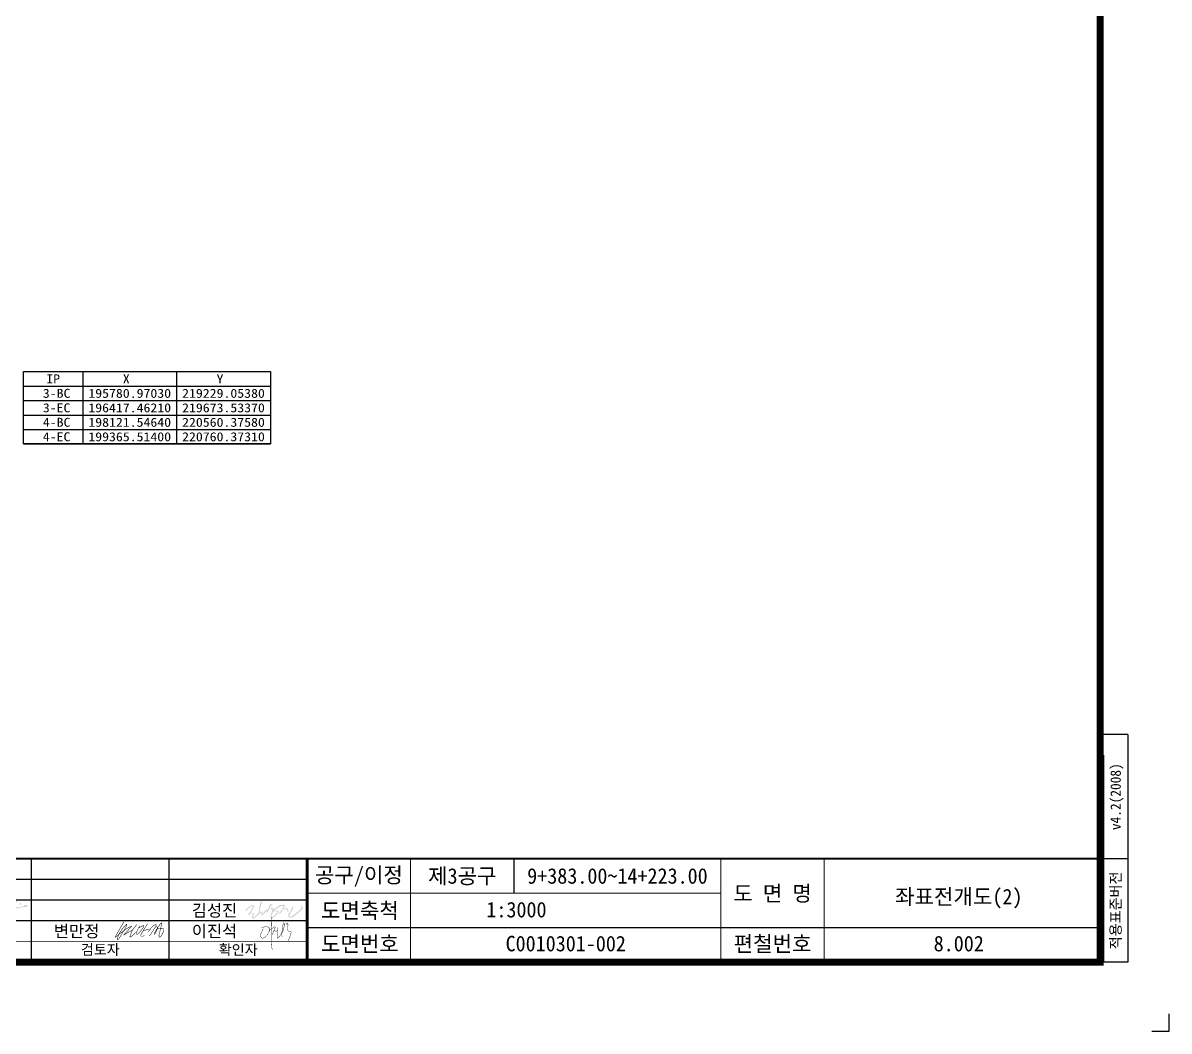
# Model space of a CAD drawing. Header units: feet. Extents: x 226743 to 230948, y 199106 to 202076.
# Drawn here: x 229286 to 230948, y 199106 to 200568 of the extents above; entities that cross this region are included whole.
import ezdxf
from ezdxf.enums import TextEntityAlignment as Align

# ---------------------------------------------------------------- set-up
doc = ezdxf.new("R2010")
doc.units = ezdxf.units.FT
doc.header["$LTSCALE"] = 10
doc.header["$MEASUREMENT"] = 0
for name, color, linetype in [('CA-TABL-LIN1', 4, 'CONTINUOUS'), ('CA-TABL-LIN2', 1, 'CONTINUOUS'), ('CA-TABL-TEX2', 3, 'CONTINUOUS'), ('CX-BORD', 3, 'CONTINUOUS'), ('CX-BORD-LIN1', 4, 'CONTINUOUS'), ('CX-BORD-LIN2', 3, 'CONTINUOUS'), ('CX-BORD-TEX2', 7, 'CONTINUOUS'), ('CX-BORD-TEX3', 6, 'CONTINUOUS'), ('CX-MISC', 2, 'CONTINUOUS')]:
    doc.layers.add(name, color=color, linetype=linetype)
doc.styles.add('RP2', font='DotumChe.ttf')
doc.styles.add('TB_TEXT', font='DotumChe.ttf')
doc.styles.add('TB_WBTXT', font='H2GTRE.TTF')
doc.styles.add('TB_WMTXT', font='DotumChe.ttf')

# ---------------------------------------------------------------- blocks, each defined once
blk = doc.blocks.new('CXBLKA1-KHCA')
at = {"layer": 'CX-BORD-TEX3'}
h = blk.add_hatch(color=256, dxfattribs=at)
h.paths.add_polyline_path([(482.7, 17.26), (482.68, 17.24), (482.66, 17.12), (482.62, 17.04), (482.65, 16.95), (482.61, 16.8), (482.65, 16.75), (482.64, 16.67), (482.76, 16.59), (482.85, 16.58), (482.9, 16.67), (482.85, 16.83), (482.93, 16.93), (482.97, 17.1), (483.04, 17.18), (482.92, 17.29)], flags=17)
h.paths.add_polyline_path([(478.82, 16.88), (478.8, 16.87), (478.77, 16.82), (478.84, 16.75), (479.07, 16.73), (479.4, 16.75), (479.45, 16.83), (479.38, 16.89)], flags=17)
h.paths.add_polyline_path([(480.27, 14.9), (480.2, 14.89), (479.54, 14.59), (479.04, 14.14), (478.85, 13.73), (479.11, 13.24), (479.43, 12.86), (479.56, 12.79), (479.71, 12.81), (480.07, 13.28), (480.07, 13.47), (480.4, 14.15), (480.57, 14.79), (480.53, 14.9)], flags=16)
h.paths.add_polyline_path([(480.12, 15.94), (480.1, 15.93), (480, 15.86), (479.88, 15.83), (479.77, 15.7), (479.64, 15.64), (479.45, 15.57), (479.44, 15.51), (479.54, 15.46), (479.74, 15.47), (479.8, 15.56), (479.93, 15.62), (480.02, 15.61), (480.04, 15.58), (480.08, 15.63), (480.11, 15.69), (480.09, 15.75), (480.09, 15.84), (480.18, 15.85), (480.17, 15.93)], flags=16)
h.paths.add_polyline_path([(478.56, 15.25), (478.53, 15.23), (478.45, 15.21), (478.43, 15.16), (478.49, 15.12), (478.59, 15.14), (478.59, 15.22)], flags=16)
h.paths.add_polyline_path([(478.55, 15.77), (478.54, 15.88), (477.8, 15.34), (477.67, 15.25), (478.13, 15.23), (478.24, 15.23), (478.4, 15.56)], flags=16)
h.paths.add_polyline_path([(476.92, 14.99), (476.71, 14.96), (476.23, 14.47), (476.06, 14.18), (475.88, 13.98), (475.64, 13.71), (475.86, 13.84), (476.18, 14.11), (476.61, 14.51), (476.9, 14.79), (477.1, 14.96)], flags=16)
h.paths.add_polyline_path([(469.74, 13.13), (469.77, 13.16), (469.84, 13.25), (470.07, 13.29), (470.19, 13.33), (470.24, 13.38), (470.47, 13.37), (470.53, 13.49), (470.79, 13.54), (470.9, 13.64), (471.1, 13.66), (471.26, 13.78), (471.43, 13.78), (471.51, 13.87), (471.98, 13.95), (472.32, 14.12), (472.87, 14.24), (473.35, 14.37), (473.97, 14.55), (474.69, 14.71), (475.44, 14.87), (476.15, 14.97), (476.32, 14.99), (476.65, 15.37), (476.93, 15.69), (477.23, 16.15), (477.41, 16.51), (477.75, 16.84), (477.92, 17.31), (478.08, 17.45), (478.41, 17.43), (478.48, 17.23), (478.54, 17.04), (478.62, 16.98), (478.68, 16.9), (478.58, 16.85), (478.4, 16.96), (478.32, 17.11), (478.25, 17.22), (478.15, 17.22), (478.15, 17.08), (478, 16.96), (477.92, 16.8), (477.78, 16.64), (477.69, 16.46), (477.56, 16.3), (477.45, 16.14), (477.34, 16.03), (477.25, 15.83), (477.13, 15.69), (476.72, 15.19), (476.59, 15.1), (477.05, 15.13), (477.31, 15.19), (477.68, 15.45), (478.03, 15.73), (478.33, 16.03), (478.58, 16.2), (478.7, 16.29), (478.89, 16.23), (478.91, 15.98), (478.76, 15.75), (478.62, 15.44), (478.52, 15.43), (478.57, 15.37), (478.84, 15.38), (479.33, 15.65), (479.53, 15.87), (479.82, 16.02), (479.99, 16.16), (480.22, 16.27), (480.44, 16.3), (480.56, 16.22), (480.48, 16.08), (480.44, 15.96), (480.45, 15.78), (480.59, 15.9), (480.8, 16.02), (480.92, 16.23), (480.99, 16.58), (481.13, 17.04), (481.22, 17.3), (481.32, 17.49), (481.42, 17.63), (481.51, 17.8), (481.76, 17.83), (481.81, 17.66), (481.74, 17.55), (481.68, 17.32), (481.64, 17.2), (481.53, 17.05), (481.44, 16.84), (481.36, 16.63), (481.27, 16.49), (481.26, 16.3), (481.2, 16.14), (481.13, 15.99), (481.06, 15.84), (481.04, 15.74), (481.41, 15.74), (481.51, 15.85), (481.76, 15.89), (482.04, 15.89), (482.31, 15.96), (482.77, 16.01), (482.95, 16.05), (483.23, 16.13), (483.52, 16.11), (483.68, 16.21), (483.91, 16.24), (484.27, 16.26), (484.32, 16.32), (483.8, 16.34), (483.87, 16.46), (484.13, 16.46), (484.72, 16.46), (484.88, 16.35), (485.07, 16.32), (484.97, 16.24), (484.86, 16.16), (484.58, 16.13), (484.43, 15.99), (483.7, 15.99), (483.34, 15.87), (482.72, 15.88), (482.48, 15.75), (481.99, 15.75), (481.7, 15.62), (481.24, 15.63), (481.05, 15.53), (480.92, 15.44), (480.87, 15.25), (480.85, 15.14), (481.18, 15.15), (481.23, 15.03), (480.91, 14.99), (480.74, 15.01), (480.69, 14.35), (480.48, 13.83), (480.31, 13.45), (480.24, 13.14), (480.07, 12.86), (479.73, 12.56), (479.32, 12.6), (478.94, 13.13), (478.63, 13.62), (478.68, 14.1), (479.35, 14.83), (480.01, 15.05), (480.66, 15.15), (480.74, 15.45), (480.63, 15.49), (480.42, 15.47), (480.29, 15.38), (479.45, 15.37), (478.95, 15.16), (478.7, 15), (478.46, 14.91), (478.14, 14.91), (478.09, 15.12), (477.71, 15.15), (477.34, 14.94), (476.68, 14.38), (476.38, 14.02), (476.04, 13.79), (475.64, 13.29), (475.29, 12.94), (475, 12.76), (474.94, 12.92), (475.33, 13.51), (475.94, 14.36), (476.23, 14.8), (475.77, 14.67), (475.39, 14.61), (475.07, 14.54), (474.04, 14.33), (472.84, 14), (471.64, 13.6), (470.86, 13.28), (470.17, 12.98), (469.83, 13.02)])
h.paths.add_polyline_path([(472.52, 15.56), (472.53, 15.6), (472.62, 15.67), (472.66, 15.8), (472.77, 15.8), (472.89, 15.84), (473.04, 15.86), (473.25, 15.86), (473.31, 15.98), (473.81, 15.98), (473.95, 15.93), (474, 15.86), (474.21, 15.88), (474.3, 15.78), (474.41, 15.78), (474.44, 15.7), (474.51, 15.65), (474.55, 15.7), (474.61, 15.74), (474.68, 15.72), (474.7, 15.66), (474.65, 15.58), (474.64, 15.45), (474.51, 15.36), (474.1, 15.07), (473.67, 14.81), (473.59, 14.73), (473.5, 14.75), (473.48, 14.87), (473.54, 14.92), (473.82, 15.08), (473.99, 15.2), (474.05, 15.31), (474.16, 15.3), (474.17, 15.41), (474.07, 15.44), (473.97, 15.37), (473.98, 15.3), (473.81, 15.29), (473.72, 15.2), (473.51, 15.15), (473.47, 15.09), (473.22, 15.05), (473.07, 14.94), (472.91, 14.95), (472.92, 15.12), (473.01, 15.26), (473.19, 15.31), (473.32, 15.31), (473.44, 15.39), (473.65, 15.51), (473.88, 15.55), (474.04, 15.54), (473.94, 15.65), (473.96, 15.74), (473.91, 15.77), (473.61, 15.8), (473.4, 15.79), (473.31, 15.7), (473.23, 15.61), (472.92, 15.61), (472.76, 15.51), (472.59, 15.51)], flags=17)
h = blk.add_hatch(color=256, dxfattribs=at)
h.paths.add_polyline_path([(556.14, 14.72), (556.08, 14.68), (555.96, 14.31), (555.84, 14.18), (555.88, 14.02), (555.81, 13.83), (555.72, 13.71), (555.68, 13.52), (555.62, 13.52), (555.65, 13.44), (555.74, 13.43), (555.57, 13.26), (555.69, 13.04), (555.93, 13.07), (556.44, 13.51), (557.03, 14.06), (557.39, 14.42), (557.46, 14.73), (557.25, 14.76), (557.2, 14.81), (557.13, 14.74), (557, 14.7)], flags=16)
h.paths.add_polyline_path([(561.58, 16.05), (561.56, 15.99), (561.59, 15.86), (561.63, 15.81), (561.58, 15.74), (561.46, 15.65), (561.51, 15.48), (561.36, 15.21), (561.31, 14.95), (560.89, 14.43), (560.58, 13.94), (560.51, 13.52), (560.62, 13.21), (560.91, 12.94), (561.43, 12.85), (561.94, 13.12), (562.82, 13.77), (564.36, 15.15), (564.77, 15.74), (564.65, 15.92), (564.54, 16.17), (564.36, 16.18), (564.28, 16.29), (564.06, 16.27), (564.09, 16.19), (564.23, 16.12), (564.41, 15.93), (564.41, 15.72), (564.25, 15.48), (563.61, 14.88), (562.16, 13.65), (561.47, 13.16), (561.21, 13.13), (560.94, 13.21), (560.83, 13.63), (561.07, 14.25), (561.42, 14.74), (561.76, 15.37), (561.89, 15.83), (561.84, 15.96), (561.84, 16.05)])
h.paths.add_polyline_path([(559.19, 15.25), (559.2, 15.33), (559.33, 15.35), (559.38, 15.39), (559.43, 15.5), (559.57, 15.53), (559.68, 15.55), (559.72, 15.62), (559.78, 15.67), (559.84, 15.66), (559.92, 15.69), (560.09, 15.66), (560.17, 15.57), (560.21, 15.51), (560.39, 15.42), (560.47, 15.27), (560.43, 15.22), (560.56, 15.1), (560.52, 14.88), (560.48, 14.72), (560.44, 14.64), (560.28, 14.75), (560.17, 14.8), (560.24, 14.95), (560.17, 15.11), (560.14, 15.24), (559.98, 15.39), (559.84, 15.39), (559.78, 15.32), (559.6, 15.32), (559.48, 15.19), (559.23, 15.21)])
h.paths.add_polyline_path([(555.55, 15.59), (555.48, 15.5), (555.32, 15.37), (555.35, 15.29), (555.57, 15.26), (555.63, 15.35), (555.78, 15.42), (555.83, 15.52), (555.89, 15.51), (555.85, 15.39), (555.93, 15.2), (555.86, 15.14), (555.84, 14.83), (555.67, 14.4), (555.73, 14.36), (555.67, 14.22), (555.55, 14.08), (555.59, 14.01), (555.49, 13.91), (555.41, 13.65), (555.34, 13.21), (555.4, 12.9), (555.53, 12.84), (555.62, 12.78), (555.67, 12.69), (555.91, 12.71), (556.01, 12.85), (556.17, 12.9), (556.35, 13.08), (556.41, 13.2), (556.81, 13.45), (556.83, 13.53), (557.41, 14.09), (557.61, 14.34), (557.73, 14.61), (557.62, 14.86), (557.16, 14.96), (556.52, 14.94), (556.46, 14.92), (556.38, 14.93), (556.37, 15.02), (556.47, 15.08), (556.69, 15.23), (557.34, 15.67), (557.8, 16.01), (558.47, 16.28), (558.93, 16.41), (559.07, 16.43), (559.14, 16.32), (559.18, 16.17), (559.08, 16.02), (558.92, 15.61), (558.75, 15.27), (558.45, 14.92), (558.11, 14.49), (557.92, 14.25), (557.95, 14.02), (558.08, 13.96), (558.26, 14.25), (558.47, 14.45), (558.76, 14.93), (559.11, 15.41), (559.3, 15.7), (559.26, 15.86), (559.43, 15.96), (559.43, 16.2), (559.44, 16.46), (559.24, 16.63), (558.9, 16.71), (558.68, 16.59), (558.45, 16.57), (558.22, 16.47), (557.9, 16.39), (557.66, 16.2), (556.95, 15.77), (556.55, 15.47), (556.2, 15.21), (556.16, 15.27), (556.22, 15.45), (556.13, 15.67), (556.02, 15.76), (555.72, 15.74)])
h.paths.add_polyline_path([(550.18, 14.16), (550.15, 14.14), (550.18, 14.06), (550.13, 13.96), (550.05, 13.67), (550.07, 13.48), (549.99, 13.32), (550.06, 13), (550.01, 12.75), (550.09, 12.56), (550.51, 12.58), (551.63, 13.66), (551.78, 13.77), (551.96, 13.78), (552.25, 14.19), (552.65, 14.34), (552.75, 14.43), (552.85, 14.35), (552.71, 14.24), (552.67, 13.88), (552.9, 13.58), (553.27, 13.74), (553.66, 14.22), (554, 14.66), (554.26, 14.84), (554.35, 14.87), (554.36, 14.81), (554.24, 14.7), (554.21, 14.51), (554.34, 14.46), (554.62, 14.48), (554.74, 14.69), (554.58, 14.75), (554.59, 14.91), (554.95, 15.33), (555.12, 15.73), (555.34, 15.94), (555.46, 16.27), (555.64, 16.56), (555.69, 16.68), (555.92, 16.66), (555.96, 16.73), (555.73, 16.85), (555.47, 16.86), (555.23, 16.59), (554.88, 15.83), (554.45, 15.12), (554.1, 15.08), (553.76, 14.84), (553.48, 14.52), (553.38, 14.25), (553.18, 14.01), (552.94, 13.92), (552.89, 14.05), (552.94, 14.24), (553.06, 14.41), (553.03, 14.64), (552.84, 14.68), (552.56, 14.66), (552.23, 14.38), (552.07, 14.41), (552.18, 14.55), (552.32, 15.58), (552.52, 16.22), (552.7, 17.04), (552.9, 17.39), (552.93, 17.58), (552.79, 17.68), (552.62, 17.6), (552.47, 17.32), (552.44, 17.08), (552.21, 16.4), (552.07, 15.46), (551.97, 14.93), (551.9, 14.45), (551.8, 14.09), (551.05, 13.49), (550.72, 13.16), (550.63, 12.97), (550.44, 12.97), (550.41, 12.85), (550.24, 12.87), (550.32, 13.16), (550.38, 13.7), (550.48, 13.92), (550.7, 14.01), (550.57, 14.15)])
h.paths.add_polyline_path([(548.52, 15.54), (548.26, 15.32), (548.12, 15.09), (548.12, 14.84), (548.38, 14.85), (548.5, 15.17), (549.52, 16.03), (550.1, 16.25), (550.39, 16.2), (550.21, 15.99), (550.17, 15.7), (549.91, 15.39), (549.6, 14.8), (549.07, 14.02), (548.93, 13.78), (548.93, 13.64), (549.24, 13.72), (549.66, 14.27), (549.89, 14.58), (549.77, 14.68), (549.88, 14.86), (550.42, 15.69), (550.61, 16.22), (550.4, 16.49), (549.78, 16.46), (549.2, 16.1)])
at = {"layer": 'CX-BORD-LIN1', "const_width": 2}
blk.add_lwpolyline([(796, 0), (0, 0), (0, 554), (796, 554)], close=True, dxfattribs=at)
at = {"layer": 'CX-BORD-LIN1'}
for points, const_width in [([(796, 30), (0, 30)], 0.6), ([(566, 0), (566, 30)], 0.8), ([(566, 0), (566, 30)], 0.6), ([(686, 0), (686, 30)], 0.3), ([(566, 6), (270, 6)], 0.2)]:
    blk.add_lwpolyline(points, dxfattribs=dict(at, const_width=const_width))
for points in [[(486, 0), (486, 30)], [(526, 0), (526, 30)]]:
    blk.add_lwpolyline(points, dxfattribs=at)
at = {"layer": 'CX-BORD-LIN2'}
for p, q in [((804, 66.03), (796, 66.03)), ((804, 66.03), (804, 0)), ((797, 60), (797, 0)), ((804, 30), (796, 30)), ((804, 0), (797, 0))]:
    blk.add_line(p, q, dxfattribs=at)
at = {"layer": 'CX-BORD-LIN2', "const_width": 0.3}
for points in [[(596, 0), (596, 30)], [(716, 0), (716, 30)], [(686, 20), (566, 20)], [(796, 10), (566, 10)]]:
    blk.add_lwpolyline(points, dxfattribs=at)
at = {"layer": 'CX-BORD-LIN2'}
for points in [[(626, 20), (626, 30)], [(566, 24), (270, 24)], [(566, 18), (270, 18)], [(566, 12), (270, 12)]]:
    blk.add_lwpolyline(points, dxfattribs=at)
at = {"layer": 'CX-BORD-TEX3'}
for points, const_width in [([(512.8, 11.61), (512.07, 10.36), (511.51, 9.39), (511.1, 8.67), (510.8, 8.16), (510.6, 7.82), (510.48, 7.6), (510.41, 7.48), (510.37, 7.4), (510.34, 7.34), (510.31, 7.3), (510.3, 7.26), (510.29, 7.24), (510.29, 7.22), (510.29, 7.21), (510.3, 7.2), (510.31, 7.21), (510.33, 7.21), (510.35, 7.22), (510.38, 7.24), (510.42, 7.26), (510.46, 7.29), (510.51, 7.32), (510.56, 7.36), (510.62, 7.41), (510.69, 7.47), (510.76, 7.53), (510.84, 7.6), (510.93, 7.67), (511.01, 7.74), (511.09, 7.82), (511.18, 7.89), (511.25, 7.96), (511.33, 8.02), (511.4, 8.08), (511.47, 8.14), (511.54, 8.19), (511.6, 8.24), (511.66, 8.29), (511.73, 8.34), (511.79, 8.38), (511.85, 8.43), (511.92, 8.47), (511.98, 8.51), (512.05, 8.55), (512.11, 8.59), (512.17, 8.63), (512.23, 8.67), (512.28, 8.7), (512.34, 8.74), (512.39, 8.78), (512.43, 8.81), (512.48, 8.85), (512.52, 8.88), (512.57, 8.92), (512.61, 8.95), (512.65, 8.98), (512.68, 9.02), (512.72, 9.05), (512.76, 9.08), (512.79, 9.12), (512.83, 9.15), (512.86, 9.19), (512.9, 9.23), (512.93, 9.27), (512.96, 9.31), (513, 9.36), (513.03, 9.41), (513.06, 9.46), (513.1, 9.52), (513.13, 9.58), (513.16, 9.64), (513.2, 9.71), (513.23, 9.78), (513.27, 9.86), (513.31, 9.94), (513.34, 10.02), (513.38, 10.09), (513.41, 10.17), (513.44, 10.25), (513.47, 10.32), (513.5, 10.38), (513.52, 10.45), (513.55, 10.5), (513.57, 10.56), (513.59, 10.62), (513.61, 10.67), (513.62, 10.72), (513.64, 10.78), (513.66, 10.83), (513.67, 10.88), (513.69, 10.93), (513.69, 10.98), (513.69, 11.01), (513.68, 11.03), (513.66, 11.03), (513.63, 11.02), (513.58, 10.98), (513.52, 10.93), (513.45, 10.85), (513.36, 10.77), (513.27, 10.66), (513.17, 10.55), (513.06, 10.42), (512.95, 10.29), (512.83, 10.15), (512.71, 10), (512.58, 9.84), (512.46, 9.69), (512.34, 9.53), (512.22, 9.37), (512.1, 9.21), (511.99, 9.05), (511.89, 8.89), (511.79, 8.74), (511.7, 8.6), (511.61, 8.45), (511.53, 8.31), (511.46, 8.18), (511.39, 8.05), (511.33, 7.93), (511.27, 7.81), (511.22, 7.7), (511.17, 7.6), (511.13, 7.5), (511.09, 7.4), (511.06, 7.32), (511.03, 7.24), (511.01, 7.16), (510.99, 7.09), (510.98, 7.02), (510.96, 6.96), (510.96, 6.9), (510.95, 6.85), (510.95, 6.8), (510.94, 6.76), (510.94, 6.72), (510.94, 6.68), (510.94, 6.65), (510.94, 6.62), (510.94, 6.59), (510.95, 6.57), (510.96, 6.55), (510.97, 6.54), (510.99, 6.53), (511.01, 6.53), (511.03, 6.53), (511.06, 6.54), (511.1, 6.55), (511.13, 6.57), (511.16, 6.59), (511.2, 6.62), (511.24, 6.65), (511.27, 6.68), (511.31, 6.72), (511.34, 6.77), (511.37, 6.82), (511.41, 6.87), (511.44, 6.92), (511.48, 6.98), (511.52, 7.04), (511.56, 7.1), (511.6, 7.17), (511.64, 7.23), (511.68, 7.3), (511.73, 7.37), (511.77, 7.44), (511.82, 7.51), (511.86, 7.58), (511.9, 7.65), (511.95, 7.71), (511.99, 7.78), (512.04, 7.86), (512.08, 7.93), (512.13, 8.01), (512.18, 8.09), (512.22, 8.18), (512.28, 8.28), (512.33, 8.38), (512.4, 8.49), (512.47, 8.61), (512.56, 8.75), (512.67, 8.9), (512.79, 9.06), (512.94, 9.24)], 0.143), ([(512.79, 9.06), (513.17, 9.35), (513.48, 9.57), (513.72, 9.74), (513.91, 9.87), (514.06, 9.96), (514.17, 10.03), (514.25, 10.07), (514.33, 10.11), (514.4, 10.14), (514.47, 10.18), (514.54, 10.21), (514.61, 10.24), (514.67, 10.27), (514.73, 10.29), (514.79, 10.31), (514.84, 10.34), (514.89, 10.35), (514.93, 10.37), (514.97, 10.38), (515, 10.38), (515.02, 10.38), (515.04, 10.38), (515.05, 10.36), (515.04, 10.35), (515.02, 10.32), (515, 10.29), (514.96, 10.25), (514.92, 10.2), (514.88, 10.16), (514.83, 10.11), (514.78, 10.06), (514.73, 10.01), (514.68, 9.96), (514.63, 9.9), (514.58, 9.85), (514.53, 9.8), (514.47, 9.74), (514.42, 9.68), (514.36, 9.61), (514.3, 9.54), (514.24, 9.47), (514.17, 9.38), (514.1, 9.3), (514.03, 9.21), (513.96, 9.13), (513.89, 9.04), (513.82, 8.96), (513.75, 8.89), (513.69, 8.81), (513.62, 8.75), (513.56, 8.69), (513.5, 8.63), (513.45, 8.58), (513.39, 8.53), (513.34, 8.48), (513.28, 8.43), (513.23, 8.38), (513.18, 8.34), (513.13, 8.29), (513.08, 8.25), (513.04, 8.2), (513, 8.16), (512.96, 8.12), (512.93, 8.08), (512.9, 8.05), (512.87, 8.01), (512.85, 7.98), (512.84, 7.96), (512.82, 7.93), (512.82, 7.91), (512.81, 7.89), (512.81, 7.88), (512.82, 7.87), (512.83, 7.86), (512.84, 7.86), (512.86, 7.86), (512.89, 7.87), (512.92, 7.88), (512.95, 7.9), (512.99, 7.92), (513.03, 7.95), (513.08, 7.99), (513.13, 8.02), (513.18, 8.07), (513.24, 8.11), (513.3, 8.16), (513.37, 8.2), (513.43, 8.25), (513.5, 8.29), (513.57, 8.34), (513.64, 8.38), (513.71, 8.42), (513.78, 8.47), (513.86, 8.51), (513.93, 8.55), (514, 8.59), (514.07, 8.62), (514.14, 8.66), (514.21, 8.7), (514.27, 8.73), (514.34, 8.77), (514.4, 8.8), (514.47, 8.84), (514.53, 8.87), (514.59, 8.91), (514.66, 8.94), (514.73, 8.98), (514.81, 9.03), (514.9, 9.08), (515, 9.15), (515.13, 9.23), (515.28, 9.33)], 0.143), ([(516.6, 10.96), (516.23, 10.49), (515.94, 10.12), (515.71, 9.83), (515.55, 9.61), (515.43, 9.44), (515.34, 9.32), (515.28, 9.22), (515.24, 9.14), (515.2, 9.07), (515.17, 9), (515.14, 8.93), (515.11, 8.87), (515.09, 8.8), (515.06, 8.74), (515.04, 8.68), (515.02, 8.62), (514.99, 8.56), (514.97, 8.49), (514.95, 8.43), (514.92, 8.37), (514.9, 8.31), (514.88, 8.26), (514.86, 8.2), (514.83, 8.15), (514.81, 8.1), (514.79, 8.05), (514.77, 8.01), (514.76, 7.97), (514.74, 7.93), (514.72, 7.89), (514.71, 7.85), (514.7, 7.82), (514.69, 7.79), (514.68, 7.76), (514.67, 7.73), (514.66, 7.7), (514.65, 7.67), (514.64, 7.64), (514.64, 7.61), (514.63, 7.58), (514.63, 7.55), (514.62, 7.53), (514.62, 7.5), (514.62, 7.47), (514.61, 7.45), (514.61, 7.42), (514.61, 7.4), (514.61, 7.38), (514.62, 7.36), (514.62, 7.35), (514.63, 7.33), (514.63, 7.32), (514.64, 7.31), (514.65, 7.3), (514.67, 7.3), (514.68, 7.3), (514.7, 7.3), (514.72, 7.3), (514.75, 7.31), (514.77, 7.32), (514.8, 7.33), (514.82, 7.35), (514.85, 7.36), (514.88, 7.38), (514.91, 7.4), (514.94, 7.42), (514.97, 7.45), (514.99, 7.47), (515.02, 7.5), (515.05, 7.53), (515.08, 7.56), (515.11, 7.59), (515.14, 7.62), (515.17, 7.65), (515.2, 7.68), (515.24, 7.71), (515.27, 7.74), (515.31, 7.77), (515.35, 7.81), (515.39, 7.84), (515.44, 7.87), (515.49, 7.91), (515.54, 7.94), (515.59, 7.98), (515.64, 8.02), (515.7, 8.06), (515.75, 8.1), (515.81, 8.15), (515.86, 8.19), (515.91, 8.24), (515.97, 8.3), (516.02, 8.35), (516.07, 8.4), (516.13, 8.46), (516.18, 8.51), (516.23, 8.57)], 0.143), ([(517.42, 10.54), (517.32, 10.32), (517.22, 10.13), (517.14, 9.96), (517.06, 9.82), (516.99, 9.69), (516.93, 9.57), (516.87, 9.47), (516.82, 9.38), (516.77, 9.29), (516.73, 9.2), (516.69, 9.12), (516.65, 9.04), (516.62, 8.97), (516.59, 8.91), (516.56, 8.84), (516.54, 8.79), (516.52, 8.73), (516.5, 8.69), (516.48, 8.64), (516.46, 8.6), (516.45, 8.56), (516.43, 8.52), (516.42, 8.49), (516.41, 8.45), (516.4, 8.42), (516.39, 8.38), (516.38, 8.34), (516.38, 8.3), (516.39, 8.25), (516.41, 8.2), (516.44, 8.15), (516.49, 8.09)], 0.143), ([(517.14, 9.92), (517.37, 10.05), (517.58, 10.17), (517.76, 10.27), (517.91, 10.35), (518.04, 10.42), (518.15, 10.47), (518.25, 10.51), (518.33, 10.54), (518.39, 10.57), (518.44, 10.59), (518.49, 10.6), (518.52, 10.61), (518.55, 10.6), (518.57, 10.6), (518.58, 10.58), (518.59, 10.57), (518.6, 10.54), (518.6, 10.51), (518.6, 10.48), (518.59, 10.44), (518.58, 10.4), (518.57, 10.36), (518.55, 10.31), (518.53, 10.26), (518.51, 10.21), (518.48, 10.15), (518.45, 10.1), (518.41, 10.04), (518.37, 9.98), (518.33, 9.92), (518.29, 9.86), (518.25, 9.8), (518.2, 9.73), (518.16, 9.67), (518.11, 9.6), (518.06, 9.54), (518.02, 9.47), (517.97, 9.41), (517.92, 9.35), (517.87, 9.28), (517.83, 9.22), (517.78, 9.16), (517.73, 9.11), (517.69, 9.05), (517.64, 9), (517.6, 8.95), (517.56, 8.9), (517.53, 8.85), (517.49, 8.81), (517.46, 8.77), (517.42, 8.73), (517.39, 8.7), (517.36, 8.66), (517.34, 8.63), (517.31, 8.6), (517.29, 8.57), (517.26, 8.54), (517.24, 8.5), (517.22, 8.47), (517.19, 8.44), (517.17, 8.42), (517.15, 8.39), (517.13, 8.36), (517.11, 8.34), (517.09, 8.32), (517.07, 8.3), (517.05, 8.29), (517.03, 8.27), (517.01, 8.26), (516.99, 8.25), (516.97, 8.24), (516.95, 8.22), (516.92, 8.21), (516.89, 8.2), (516.87, 8.19), (516.84, 8.17), (516.81, 8.16), (516.78, 8.15), (516.75, 8.14), (516.72, 8.13), (516.69, 8.12), (516.66, 8.11), (516.63, 8.1), (516.61, 8.1), (516.58, 8.09), (516.55, 8.09), (516.52, 8.09), (516.49, 8.09)], 0.143), ([(519.7, 11.13), (519.13, 10.23), (518.69, 9.53), (518.36, 9), (518.13, 8.62), (517.98, 8.36), (517.89, 8.19), (517.84, 8.08), (517.81, 8.01), (517.79, 7.95), (517.77, 7.89), (517.76, 7.84), (517.75, 7.79), (517.75, 7.75), (517.75, 7.71), (517.76, 7.68), (517.77, 7.65), (517.78, 7.62), (517.8, 7.6), (517.82, 7.58), (517.85, 7.56), (517.87, 7.55), (517.9, 7.54), (517.92, 7.53), (517.95, 7.52), (517.98, 7.52), (518.01, 7.51), (518.04, 7.51), (518.08, 7.52), (518.11, 7.52), (518.16, 7.53), (518.2, 7.53), (518.26, 7.54), (518.32, 7.55), (518.39, 7.56), (518.46, 7.58), (518.53, 7.6), (518.59, 7.62), (518.65, 7.64), (518.7, 7.66), (518.74, 7.69)], 0.143), ([(519.89, 8.8), (520.24, 9.25), (520.53, 9.62), (520.78, 9.91), (520.99, 10.14), (521.16, 10.31), (521.3, 10.44), (521.42, 10.54), (521.52, 10.62), (521.61, 10.69), (521.69, 10.75), (521.76, 10.79), (521.82, 10.83), (521.87, 10.87), (521.92, 10.89), (521.96, 10.91), (522, 10.92), (522.04, 10.93), (522.07, 10.93), (522.1, 10.93), (522.12, 10.92), (522.14, 10.9), (522.16, 10.88), (522.17, 10.86), (522.18, 10.82), (522.19, 10.78), (522.19, 10.73), (522.17, 10.66), (522.15, 10.58), (522.1, 10.46), (522.03, 10.32), (521.94, 10.15), (521.81, 9.93), (521.66, 9.68), (521.47, 9.39), (521.27, 9.08), (521.05, 8.75), (520.83, 8.43), (520.6, 8.12), (520.39, 7.82), (520.18, 7.55)], 0.143), ([(522.09, 10.43), (522.12, 10.41), (522.17, 10.39), (522.23, 10.36), (522.28, 10.32), (522.34, 10.28), (522.4, 10.24), (522.45, 10.19), (522.49, 10.15), (522.53, 10.1), (522.55, 10.05), (522.56, 9.99), (522.56, 9.94), (522.55, 9.87), (522.53, 9.8), (522.51, 9.72), (522.48, 9.63), (522.45, 9.53), (522.41, 9.42), (522.37, 9.3), (522.32, 9.18), (522.28, 9.06), (522.23, 8.94), (522.18, 8.83), (522.14, 8.73), (522.09, 8.63), (522.05, 8.55), (522.01, 8.47), (521.97, 8.41), (521.94, 8.35), (521.9, 8.3), (521.87, 8.25), (521.83, 8.21), (521.8, 8.18), (521.77, 8.14), (521.74, 8.12), (521.71, 8.1), (521.68, 8.08), (521.66, 8.07), (521.64, 8.06), (521.62, 8.06), (521.61, 8.06), (521.6, 8.07), (521.6, 8.08), (521.6, 8.11), (521.61, 8.14), (521.62, 8.18), (521.64, 8.23), (521.66, 8.29), (521.69, 8.36), (521.73, 8.45), (521.78, 8.55), (521.84, 8.67), (521.91, 8.79), (521.99, 8.94), (522.08, 9.1), (522.19, 9.27), (522.31, 9.46), (522.44, 9.67), (522.57, 9.88), (522.71, 10.09), (522.85, 10.29), (522.98, 10.49), (523.11, 10.67), (523.22, 10.83), (523.31, 10.97), (523.4, 11.08), (523.47, 11.17), (523.52, 11.25), (523.57, 11.3), (523.61, 11.34), (523.65, 11.36), (523.67, 11.38), (523.7, 11.38), (523.72, 11.37), (523.74, 11.36), (523.75, 11.34), (523.77, 11.31), (523.77, 11.27), (523.78, 11.22), (523.78, 11.17), (523.78, 11.11), (523.77, 11.04), (523.77, 10.97), (523.75, 10.89), (523.74, 10.8), (523.72, 10.71), (523.7, 10.61), (523.68, 10.5), (523.65, 10.39), (523.62, 10.27), (523.59, 10.14), (523.56, 10.01), (523.52, 9.87), (523.49, 9.73), (523.45, 9.59), (523.41, 9.44), (523.37, 9.3), (523.33, 9.15), (523.29, 9.01), (523.25, 8.87), (523.21, 8.73), (523.18, 8.6), (523.15, 8.48), (523.12, 8.37), (523.1, 8.27), (523.08, 8.18), (523.06, 8.09), (523.05, 8.02), (523.04, 7.96), (523.03, 7.89), (523.03, 7.84), (523.02, 7.79), (523.02, 7.74), (523.01, 7.69), (523.01, 7.64), (523.01, 7.6), (523.01, 7.55), (523.02, 7.51), (523.02, 7.47), (523.03, 7.43), (523.05, 7.39), (523.06, 7.35), (523.08, 7.32), (523.11, 7.29), (523.14, 7.27), (523.17, 7.25), (523.2, 7.24), (523.24, 7.25), (523.28, 7.26), (523.33, 7.29), (523.37, 7.32), (523.42, 7.36), (523.48, 7.42), (523.53, 7.48), (523.59, 7.55), (523.65, 7.63), (523.71, 7.72), (523.78, 7.81), (523.84, 7.91), (523.9, 8.01), (523.97, 8.12), (524.02, 8.23), (524.08, 8.34), (524.13, 8.46), (524.18, 8.57), (524.22, 8.69), (524.25, 8.8), (524.28, 8.91), (524.3, 9.01), (524.32, 9.11), (524.33, 9.21), (524.34, 9.29), (524.34, 9.37), (524.33, 9.44), (524.32, 9.51), (524.3, 9.56), (524.28, 9.61), (524.25, 9.66), (524.21, 9.7), (524.16, 9.73), (524.11, 9.76), (524.05, 9.79), (523.98, 9.8), (523.9, 9.82), (523.81, 9.83), (523.71, 9.83), (523.6, 9.82), (523.48, 9.81), (523.35, 9.79), (523.22, 9.76), (523.08, 9.74), (522.94, 9.7), (522.8, 9.67), (522.68, 9.63), (522.56, 9.59), (522.47, 9.56)], 0.143), ([(552.76, 10.09), (553.17, 10.15), (553.52, 10.2), (553.8, 10.22), (554.04, 10.23), (554.24, 10.23), (554.4, 10.22), (554.54, 10.2), (554.65, 10.17), (554.75, 10.14), (554.83, 10.11), (554.9, 10.08), (554.96, 10.04), (555.01, 10), (555.05, 9.95), (555.08, 9.9), (555.11, 9.84), (555.12, 9.78), (555.13, 9.7), (555.13, 9.62), (555.12, 9.54), (555.1, 9.44), (555.08, 9.34), (555.06, 9.24), (555.03, 9.12), (554.99, 8.99), (554.95, 8.86), (554.9, 8.73), (554.84, 8.59), (554.78, 8.45), (554.71, 8.31), (554.63, 8.17), (554.54, 8.04), (554.44, 7.9), (554.34, 7.78), (554.23, 7.66), (554.11, 7.55), (554, 7.44), (553.88, 7.35), (553.77, 7.26), (553.67, 7.19), (553.58, 7.13), (553.49, 7.08), (553.41, 7.04), (553.34, 7), (553.27, 6.98), (553.21, 6.96), (553.16, 6.96), (553.1, 6.95), (553.05, 6.96), (553.01, 6.96), (552.96, 6.97), (552.92, 6.99), (552.88, 7.01), (552.84, 7.03), (552.8, 7.06), (552.76, 7.09), (552.73, 7.12), (552.69, 7.16), (552.65, 7.2), (552.61, 7.25), (552.58, 7.29), (552.55, 7.35), (552.53, 7.4), (552.5, 7.46), (552.49, 7.53), (552.48, 7.6), (552.47, 7.67), (552.48, 7.75), (552.49, 7.84), (552.5, 7.94), (552.53, 8.05), (552.56, 8.17), (552.61, 8.3), (552.66, 8.44), (552.73, 8.6), (552.81, 8.78), (552.91, 8.98), (553.02, 9.21), (553.15, 9.47), (553.3, 9.76)], 0.115), ([(554.92, 9.15), (555.34, 9.45), (555.67, 9.68), (555.92, 9.86), (556.11, 9.98), (556.24, 10.07), (556.34, 10.12), (556.41, 10.15), (556.46, 10.17), (556.5, 10.19), (556.54, 10.21), (556.58, 10.22), (556.61, 10.22), (556.63, 10.23), (556.66, 10.23), (556.68, 10.22), (556.7, 10.22), (556.71, 10.21), (556.72, 10.19), (556.73, 10.17), (556.73, 10.14), (556.73, 10.1), (556.72, 10.06), (556.71, 10), (556.69, 9.94), (556.66, 9.86), (556.63, 9.77), (556.59, 9.68), (556.54, 9.57), (556.49, 9.46), (556.44, 9.34), (556.39, 9.22), (556.33, 9.09), (556.27, 8.96), (556.21, 8.83), (556.15, 8.7), (556.09, 8.56), (556.03, 8.42), (555.96, 8.28), (555.89, 8.14), (555.83, 8)], 0.115), ([(555.58, 13.03), (555.64, 12.49), (555.67, 11.97), (555.69, 11.48), (555.7, 11.01), (555.69, 10.56), (555.68, 10.13), (555.66, 9.72), (555.65, 9.32), (555.63, 8.94), (555.62, 8.57), (555.62, 8.21), (555.62, 7.85), (555.62, 7.5), (555.62, 7.14), (555.63, 6.78), (555.64, 6.41), (555.65, 6.03), (555.67, 5.64), (555.69, 5.26), (555.71, 4.88), (555.74, 4.51), (555.77, 4.16), (555.81, 3.83), (555.86, 3.53)], 0.115), ([(557.44, 10), (557.48, 9.72), (557.5, 9.47), (557.52, 9.24), (557.52, 9.05), (557.52, 8.87), (557.51, 8.72), (557.49, 8.58), (557.48, 8.44), (557.46, 8.32), (557.45, 8.2), (557.43, 8.08), (557.42, 7.98), (557.41, 7.87), (557.4, 7.77), (557.39, 7.68), (557.38, 7.58), (557.37, 7.5), (557.37, 7.41), (557.36, 7.33), (557.36, 7.26), (557.37, 7.19), (557.37, 7.14), (557.37, 7.08), (557.38, 7.04), (557.39, 7.01), (557.4, 6.99), (557.41, 6.98), (557.43, 6.97), (557.45, 6.97), (557.47, 6.99), (557.5, 7.01), (557.53, 7.03), (557.57, 7.07), (557.62, 7.11), (557.67, 7.15), (557.72, 7.21), (557.78, 7.27), (557.85, 7.34), (557.91, 7.41), (557.98, 7.5), (558.06, 7.59), (558.13, 7.68), (558.21, 7.78), (558.28, 7.89), (558.36, 8), (558.44, 8.12), (558.52, 8.23), (558.59, 8.35), (558.66, 8.47), (558.73, 8.59), (558.8, 8.72), (558.87, 8.85), (558.93, 8.98), (558.99, 9.12), (559.05, 9.27), (559.1, 9.43), (559.15, 9.6), (559.2, 9.77), (559.24, 9.94), (559.28, 10.12), (559.31, 10.29), (559.34, 10.46), (559.35, 10.61), (559.37, 10.76), (559.37, 10.88), (559.37, 10.99), (559.36, 11.09), (559.34, 11.17), (559.32, 11.24), (559.3, 11.29), (559.28, 11.34), (559.25, 11.37), (559.23, 11.39), (559.2, 11.4), (559.18, 11.39), (559.15, 11.37), (559.13, 11.33), (559.1, 11.26), (559.07, 11.18), (559.04, 11.06), (559.01, 10.92), (558.98, 10.75), (558.94, 10.55), (558.9, 10.34), (558.87, 10.11), (558.83, 9.86), (558.79, 9.6), (558.76, 9.33), (558.72, 9.05), (558.68, 8.78), (558.66, 8.5), (558.64, 8.24), (558.63, 7.99), (558.65, 7.77), (558.68, 7.58), (558.73, 7.42)], 0.115), ([(559.9, 10.97), (560, 11.11), (560.08, 11.22), (560.15, 11.29), (560.2, 11.33), (560.24, 11.35), (560.27, 11.35), (560.29, 11.34), (560.32, 11.32), (560.34, 11.29), (560.36, 11.26), (560.37, 11.22), (560.39, 11.18), (560.4, 11.13), (560.42, 11.07), (560.42, 11), (560.43, 10.92), (560.43, 10.83), (560.43, 10.73), (560.42, 10.62), (560.42, 10.51), (560.41, 10.39), (560.4, 10.27), (560.4, 10.16), (560.39, 10.05), (560.39, 9.94), (560.38, 9.84), (560.38, 9.75), (560.38, 9.67), (560.38, 9.59), (560.38, 9.51), (560.38, 9.45), (560.38, 9.39), (560.39, 9.34), (560.39, 9.29), (560.39, 9.25), (560.4, 9.22), (560.41, 9.19), (560.41, 9.17), (560.43, 9.14), (560.44, 9.12), (560.45, 9.1), (560.47, 9.08), (560.49, 9.07), (560.51, 9.05), (560.54, 9.04), (560.56, 9.03), (560.6, 9.02), (560.63, 9.01), (560.66, 9.01), (560.7, 9.01), (560.74, 9), (560.78, 9), (560.82, 9), (560.87, 9), (560.91, 8.99), (560.96, 8.99), (561, 8.98), (561.05, 8.97), (561.09, 8.95), (561.13, 8.93), (561.17, 8.91), (561.21, 8.89), (561.24, 8.87), (561.27, 8.84), (561.29, 8.81), (561.31, 8.78), (561.32, 8.74), (561.33, 8.69), (561.34, 8.64), (561.34, 8.59), (561.33, 8.52), (561.32, 8.44), (561.3, 8.35), (561.27, 8.25), (561.25, 8.15), (561.22, 8.03), (561.18, 7.92), (561.15, 7.8), (561.11, 7.68), (561.07, 7.56), (561.03, 7.45), (560.99, 7.33), (560.95, 7.22), (560.91, 7.12), (560.87, 7.01), (560.83, 6.91), (560.79, 6.82), (560.75, 6.72), (560.71, 6.63), (560.67, 6.55), (560.63, 6.46), (560.59, 6.38), (560.56, 6.29), (560.52, 6.2), (560.48, 6.11), (560.44, 6.02)], 0.115), ([(518.37, 9.05), (520.26, 9.64)], 0.143), ([(556.39, 9.22), (556.49, 9.13), (556.61, 9.06), (556.74, 9.02), (556.9, 8.99), (557.06, 9), (557.23, 9.03), (557.4, 9.09), (557.56, 9.2)], 0.115)]:
    blk.add_lwpolyline(points, dxfattribs=dict(at, const_width=const_width))
at = {"layer": 'CX-MISC'}
blk.add_lwpolyline([(811, -20), (816, -20), (816, -15)], dxfattribs=at)
at = {"layer": 'CX-BORD-LIN1', "style": 'TB_TEXT'}
for tag, height, p in [('TR_RNUM4', 3, (285.11, 26.64)), ('TR_RDAT4', 3.5, (317.5, 27)), ('TR_DGN4', 3.5, (459.12, 27)), ('TR_CHK4', 3.5, (499.12, 27)), ('TR_APP4', 3.5, (539.12, 27)), ('TR_RNUM3', 3, (285.11, 20.64)), ('TR_RDAT3', 3.5, (317.5, 21)), ('TR_DGN3', 3.5, (459.12, 21)), ('TR_CHK3', 3.5, (499.12, 21)), ('TR_APP3', 3.5, (539.12, 21)), ('TR_RDAT2', 3.5, (317.5, 15)), ('TR_DGN2', 3.5, (459.12, 15)), ('TR_CHK2', 3.5, (499.12, 15)), ('TR_APP2', 3.5, (539.12, 15)), ('TR_RNUM2', 3, (285.11, 14.64)), ('TR_RNUM1', 3, (285.11, 8.64)), ('TR_RDAT1', 3.5, (317.5, 9)), ('TR_DGN1', 3.5, (459.12, 9)), ('TR_CHK1', 3.5, (499.12, 9)), ('TR_APP1', 3.5, (539.12, 9))]:
    blk.add_attdef(tag, text='', height=height, dxfattribs=at).set_placement(p, align=Align.MIDDLE_CENTER)
for tag, p in [('TR_RCON4', (342.3, 27)), ('TR_RCON3', (342.3, 21)), ('TR_RCON2', (342.3, 15)), ('TR_RCON1', (342.3, 9))]:
    blk.add_attdef(tag, text='', height=3.5, dxfattribs=at).set_placement(p, align=Align.MIDDLE_LEFT)
at = {"layer": 'CX-BORD-LIN2', "style": 'TB_TEXT'}
blk.add_text('적용표준버전', height=3, rotation=90, dxfattribs=at).set_placement((800.5, 15), align=Align.MIDDLE_CENTER)
blk.add_attdef('TD_VERSION', text='', height=3, rotation=90, dxfattribs=at).set_placement((800.5, 48.01), align=Align.MIDDLE_CENTER)
at = {"layer": 'CX-BORD-TEX2', "style": 'TB_WMTXT'}
for tag, height, p in [('TB_CNAME', 5, (15.34, 531.83)), ('TB_CSCOP', 4, (16.63, 523.83))]:
    blk.add_attdef(tag, text='', height=height, dxfattribs=at).set_placement(p, align=Align.BOTTOM_LEFT)
at = {"layer": 'CX-BORD-TEX2', "style": 'TB_WBTXT'}
for tag, height, p in [('TB_MTITIL', 10, (398, 533.33)), ('TB_STITL', 7, (398, 518.33))]:
    blk.add_attdef(tag, text='', height=height, dxfattribs=at).set_placement(p, align=Align.MIDDLE_CENTER)
at = {"layer": 'CX-BORD-TEX3', "style": 'TB_TEXT'}
for s, height, p in [('공구/이정', 4.5, (581, 25)), ('도 면 명', 4.5, (701, 20)), ('도면축척', 4.5, (581.29, 15)), ('도면번호', 4.5, (581.29, 5.39)), ('편철번호', 4.5, (701, 5.39)), ('검토자', 3, (506, 3.66)), ('확인자', 3, (546, 3.66))]:
    blk.add_text(s, height=height, dxfattribs=at).set_placement(p, align=Align.MIDDLE)
for tag, height, p in [('TD_DCOMP', 4.5, (217.5, 25)), ('TD_CSECT', 4.5, (611, 25)), ('TD_CDIST', 4.5, (656, 25)), ('TD_DNAME_TOP', 4.5, (755, 25)), ('TD_DNAME_MAIN', 4.5, (755, 19.01)), ('TD_CCOMP', 4.5, (217.5, 15)), ('TD_HSCAL', 4.5, (626.7, 15.24)), ('TD_VSCAL', 4.5, (655.78, 15.24)), ('TD_DNAME_BOT', 3, (755, 13.65)), ('TD_CNAME', 5, (65, 5.75)), ('TD_FIELD', 4.5, (182.5, 5.53)), ('TD_CSTEP', 4.5, (253.24, 5.53)), ('TD_DWGCODE', 4.5, (641, 5.39)), ('TD_DWGNO', 4.5, (755, 5.39))]:
    blk.add_attdef(tag, text='', height=height, dxfattribs=at).set_placement(p, align=Align.MIDDLE_CENTER)

msp = doc.modelspace()

# ---------------------------------------------------------------- linework, layer by layer
at = {"layer": 'CA-TABL-LIN1', "linetype": 'Continuous'}
for p, q in [((229286.8, 199957.3), (229286.8, 200062.3)), ((229286.8, 200062.3), (229644.8, 200062.3)), ((229644.8, 200062.3), (229644.8, 199957.3)), ((229286.8, 199957.3), (229644.8, 199957.3)), ((229644.8, 199957.3), (229286.8, 199957.3))]:
    msp.add_line(p, q, dxfattribs=at)
at = {"layer": 'CA-TABL-LIN2', "linetype": 'Continuous'}
for p, q in [((229372.8, 200062.3), (229372.8, 199957.3)), ((229508.8, 200062.3), (229508.8, 199957.3)), ((229286.8, 200041.3), (229644.8, 200041.3)), ((229286.8, 200020.3), (229644.8, 200020.3)), ((229286.8, 199999.3), (229644.8, 199999.3)), ((229286.8, 199978.3), (229644.8, 199978.3))]:
    msp.add_line(p, q, dxfattribs=at)

# ---------------------------------------------------------------- block references
at = {"layer": 'CX-BORD'}
ref = msp.add_blockref('CXBLKA1-KHCA', (226868.2, 199205.7), dxfattribs=dict(at, xscale=5, yscale=4.999999999996866))
ref.add_attrib('TD_DNAME_MAIN', '좌표전개도(2)', dxfattribs={"layer": 'CX-BORD-TEX3', "height": 22.5, "style": 'TB_TEXT', "oblique": 360}).set_placement((230643.2, 199300.7), align=Align.MIDDLE_CENTER)
ref.add_attrib('TD_CSECT', '제3공구', dxfattribs={"layer": 'CX-BORD-TEX3', "height": 22.5, "style": 'TB_TEXT', "oblique": 360}).set_placement((229923.2, 199330.7), align=Align.MIDDLE_CENTER)
ref.add_attrib('TD_CDIST', '9+383.00~14+223.00', dxfattribs={"layer": 'CX-BORD-TEX3', "height": 22.5, "style": 'TB_TEXT', "oblique": 360}).set_placement((230148.2, 199330.7), align=Align.MIDDLE_CENTER)
ref.add_attrib('TD_HSCAL', '1:3000', dxfattribs={"layer": 'CX-BORD-TEX3', "height": 22.5, "style": 'TB_TEXT', "oblique": 360}).set_placement((230001.7, 199281.8), align=Align.MIDDLE_CENTER)
ref.add_attrib('TR_CHK1', '변만정', dxfattribs={"layer": 'CX-BORD-LIN1', "height": 17.5, "style": 'TB_TEXT', "oblique": 360}).set_placement((229363.8, 199250.7), align=Align.MIDDLE_CENTER)
ref.add_attrib('TR_APP1', '이진석', dxfattribs={"layer": 'CX-BORD-LIN1', "height": 17.5, "style": 'TB_TEXT', "oblique": 360}).set_placement((229563.8, 199250.7), align=Align.MIDDLE_CENTER)
ref.add_attrib('TR_APP2', '김성진', dxfattribs={"layer": 'CX-BORD-LIN1', "height": 17.5, "style": 'TB_TEXT', "oblique": 360}).set_placement((229563.8, 199280.7), align=Align.MIDDLE_CENTER)
ref.add_attrib('TD_DWGNO', '8.002', dxfattribs={"layer": 'CX-BORD-TEX3', "height": 22.5, "style": 'TB_TEXT', "oblique": 360}).set_placement((230643.2, 199232.6), align=Align.MIDDLE_CENTER)
ref.add_attrib('TD_DWGCODE', 'C0010301-002', dxfattribs={"layer": 'CX-BORD-TEX3', "height": 22.5, "style": 'TB_TEXT', "oblique": 360}).set_placement((230073.2, 199232.6), align=Align.MIDDLE_CENTER)
ref.add_attrib('TD_VERSION', 'v4.2(2008)', dxfattribs={"layer": 'CX-BORD-LIN2', "height": 15, "rotation": 90, "style": 'TB_TEXT'}).set_placement((230870.7, 199445.7), align=Align.MIDDLE_CENTER)

# ---------------------------------------------------------------- texts
at = {"layer": 'CA-TABL-TEX2', "style": 'RP2', "width": 1.128305}
for s, p, p2 in [('IP', (229319.8, 200045.3), (229339.8, 200045.3)), ('X', (229430.8, 200045.3), (229440.8, 200045.3)), ('Y', (229566.8, 200045.3), (229576.8, 200045.3)), ('  3-BC', (229294.8, 200024.3), (229354.8, 200024.3)), ('195780.97030', (229380.8, 200024.3), (229500.8, 200024.3)), ('219229.05380', (229516.8, 200024.3), (229636.8, 200024.3)), ('  3-EC', (229294.8, 200003.3), (229354.8, 200003.3)), ('196417.46210', (229380.8, 200003.3), (229500.8, 200003.3)), ('219673.53370', (229516.8, 200003.3), (229636.8, 200003.3)), ('198121.54640', (229380.8, 199982.3), (229500.8, 199982.3)), ('220560.37580', (229516.8, 199982.3), (229636.8, 199982.3)), ('  4-EC', (229294.8, 199961.3), (229354.8, 199961.3)), ('199365.51400', (229380.8, 199961.3), (229500.8, 199961.3)), ('220760.37310', (229516.8, 199961.3), (229636.8, 199961.3))]:
    msp.add_text(s, height=13, dxfattribs=at).set_placement(p, p2, align=Align.FIT)
msp.add_text('  4-BC', height=13, rotation=360, dxfattribs=at).set_placement((229294.8, 199982.3), (229354.8, 199982.3), align=Align.FIT)

doc.saveas('drawing.dxf')
